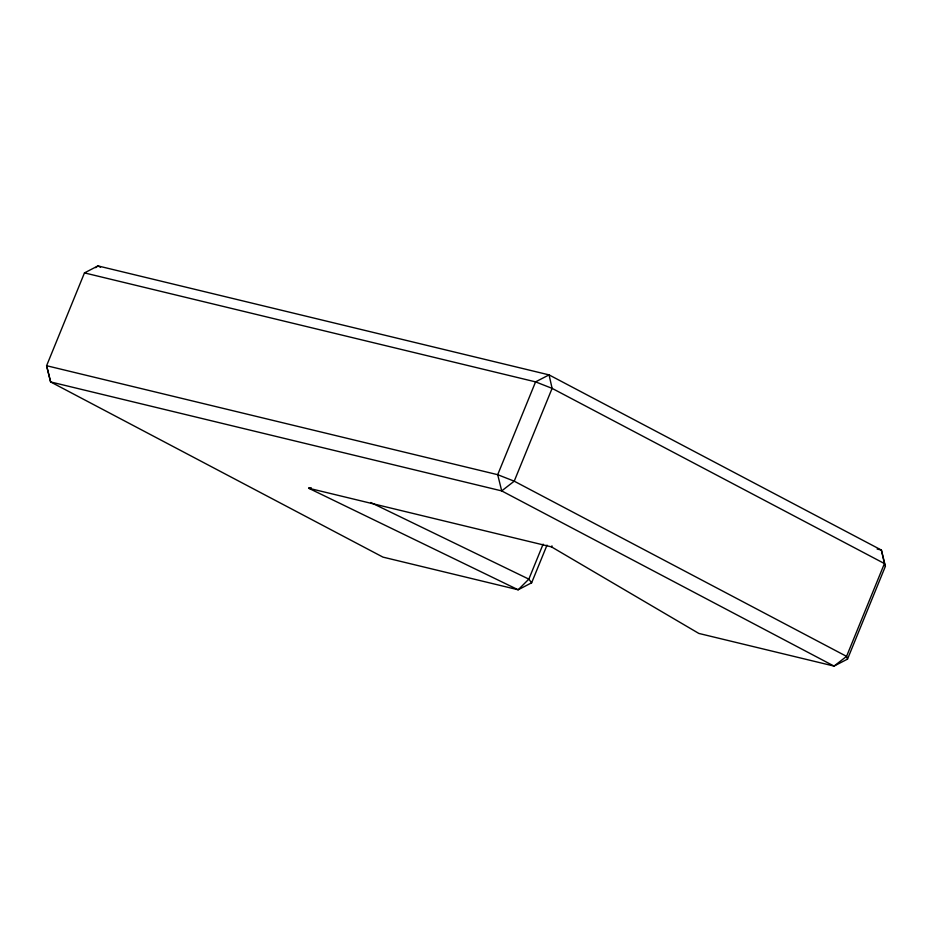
<?xml version="1.0" encoding="UTF-8"?>
<svg xmlns="http://www.w3.org/2000/svg" width="932" height="932" viewBox="0 0 932 932"><rect width="100%" height="100%" fill="white"/><g stroke="black" fill="none" stroke-linecap="round" stroke-linejoin="round"><path stroke-width="1.4" d="M311.172 487.692L308.632 488.217L551.523 546.898L698.837 633.434L834.047 666.089L847.526 659.099L885.4 566.283L881.392 550.066L549.053 374.885L97.953 265.911L84.474 272.901L46.6 365.717L50.608 381.934L382.947 557.115L518.157 589.781L531.636 582.791L547.014 545.127M543.111 544.16L528.84 579.133L518.157 589.781L308.632 488.217M551.523 546.898L551.977 545.861M95.681 267.67L97.953 265.911L100.54 267.263M84.474 272.901L535.574 381.875L552.105 388.364L884.433 563.557L885.4 566.283M877.163 549.053L881.392 550.066L884.433 563.557L846.559 656.373L834.047 666.089L501.707 490.908L50.608 381.934L46.6 365.717L497.7 474.691L514.219 481.18L846.559 656.373L847.526 659.099M370.75 502.511L528.84 579.133L531.636 582.791M535.574 381.875L497.7 474.691L501.707 490.908L514.219 481.18L552.105 388.364L549.053 374.885L535.574 381.875"/></g></svg>
